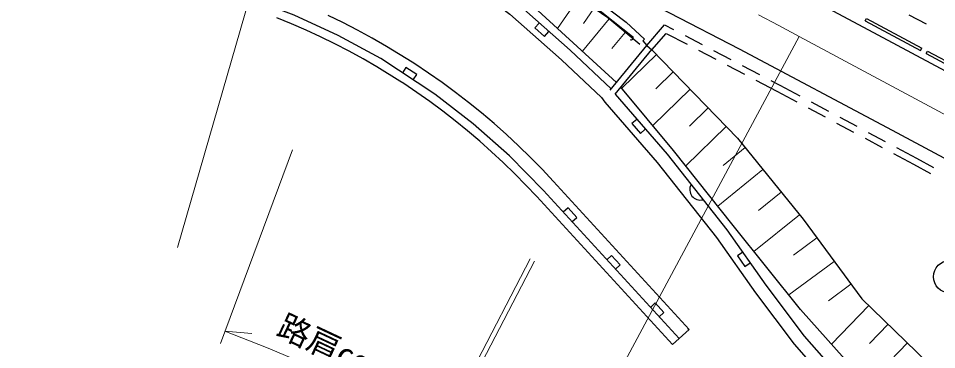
# Model space of a CAD drawing. Units: millimetres at full size, sheet at 1:1000; details may follow other scales. Extents: x 40000 to 680000, y 20000 to 380000.
# Drawn here: x 459887 to 531050, y 262990 to 288676 of the extents above; entities that cross this region are included whole.
import ezdxf
from ezdxf.enums import TextEntityAlignment as Align

# ---------------------------------------------------------------- set-up
doc = ezdxf.new("R2010")
doc.units = ezdxf.units.MM
doc.header["$LTSCALE"] = 1000
for name, color, linetype, lineweight in [('M-BGD', 7, 'Continuous', 25), ('M-BMK', 2, 'Continuous', 13), ('M-STR-HTXT', 7, 'Continuous', 13), ('M-STR-STRC', 7, 'Continuous', 25)]:
    doc.layers.add(name, color=color, linetype=linetype, lineweight=lineweight)
doc.styles.add('ＭＳ ゴシック', font='')
doc.styles.get('ＭＳ ゴシック').set_extended_font_data('MS Gothic')

msp = doc.modelspace()

# ---------------------------------------------------------------- linework, layer by layer
at = {"layer": 'M-BGD'}
for p, q in [((528907, 288953), (530228, 288244)), ((500253, 288312), (499921, 287938)), ((525513, 288493), (525608, 288669)), ((525608, 288669), (529891, 286370)), ((499921, 287938), (500670, 287275)), ((500670, 287275), (501002, 287649)), ((508594, 286568), (509961, 288168)), ((508989, 286231), (510087, 287515)), ((509961, 288168), (510666, 287800)), ((510087, 287515), (511716, 286665)), ((508291, 286932), (508594, 286568)), ((511553, 287337), (512883, 286643)), ((505741, 283116), (508594, 286568)), ((506126, 282797), (508979, 286250)), ((508594, 286568), (508989, 286231)), ((512603, 286203), (513933, 285509)), ((513769, 286181), (515099, 285487)), ((530249, 285957), (530344, 286133)), ((530344, 286133), (534623, 283838)), ((489919, 284874), (489645, 284455)), ((490755, 284326), (489919, 284874)), ((514819, 285047), (516149, 284353)), ((515986, 285025), (517316, 284331)), ((490482, 283908), (490755, 284326)), ((517036, 283891), (518665, 283041)), ((518203, 283869), (518908, 283501)), ((518908, 283501), (520455, 282671)), ((506126, 282797), (510167, 278136)), ((518665, 283041), (520211, 282212)), ((521337, 282199), (522659, 281490)), ((521092, 281740), (522415, 281031)), ((507819, 280845), (507441, 280517)), ((507441, 280517), (508096, 279761)), ((523296, 280559), (524618, 279850)), ((523540, 281018), (524862, 280309)), ((508096, 279761), (508474, 280089)), ((525744, 279837), (527066, 279128)), ((525499, 279378), (526821, 278669)), ((527947, 278655), (529495, 277826)), ((510167, 278136), (514799, 272275)), ((527703, 278196), (529249, 277368)), ((529495, 277826), (530819, 277116)), ((529249, 277368), (530573, 276657)), ((502483, 273981), (502115, 273643)), ((503159, 273243), (502483, 273981)), ((502790, 272906), (503159, 273243)), ((516018, 270538), (515609, 270251)), ((505861, 270294), (505492, 269956)), ((506536, 269556), (505861, 270294)), ((515609, 270251), (516184, 269432)), ((516184, 269432), (516593, 269720)), ((506168, 269219), (506536, 269556)), ((509238, 266607), (508870, 266269)), ((509914, 265870), (509238, 266607)), ((509545, 265532), (509914, 265870)), ((511861, 264558), (510571, 263376))]:
    msp.add_line(p, q, dxfattribs=at)
for points in [[(454621, 302759), (461486, 302956), (467254, 302542), (471210, 302059), (475991, 301098), (480469, 299869), (486620, 297496), (491644, 294620), (497805, 290387), (498612, 289764), (502642, 286198), (505823, 283216)], [(454726, 301761), (461464, 301955), (467158, 301547), (471050, 301071), (475760, 300124), (480156, 298918), (486189, 296591), (491112, 293773), (497215, 289579), (497975, 288993), (501968, 285458), (505069, 282552), (505342, 282176), (509396, 277498), (513997, 271677), (517004, 267394), (520009, 263408), (522566, 260482), (533310, 251765), (541224, 245073)], [(488298, 297820), (488352, 297914), (491530, 296784), (494308, 295702), (497969, 294010), (501481, 292170), (504875, 289988), (506999, 288379), (508403, 287056), (508291, 286932)], [(508037, 286656), (505579, 288707), (502384, 290910), (499219, 292671), (495746, 294465), (491981, 296023), (488825, 297503)], [(511087, 263849), (500573, 275326), (497941, 278010), (495132, 280508), (492160, 282810), (487967, 285554), (484668, 287356), (481254, 288929), (477740, 290266), (474144, 291362), (470482, 292210), (466771, 292806), (463027, 293149), (459269, 293236), (455514, 293067), (451779, 292643), (448081, 291966), (444439, 291039), (440867, 289865), (437384, 288452), (434005, 286805), (430746, 284931), (428648, 283561)], [(506232, 283711), (498933, 290423), (498099, 291117), (494733, 293782)], [(510571, 263376), (500057, 274853), (499214, 275753), (498351, 276633), (497468, 277493), (496566, 278334), (495645, 279153), (494706, 279952), (493749, 280729), (492775, 281484), (491784, 282218), (490777, 282928), (489754, 283616), (489456, 283809), (487662, 284920), (486595, 285537), (485514, 286129), (484419, 286697), (483313, 287240), (482194, 287757), (481064, 288250), (479923, 288716)], [(511861, 264558), (501347, 276035), (500469, 276972), (499570, 277889), (498650, 278785), (497710, 279659), (496750, 280512), (495771, 281343), (494773, 282151), (493757, 282936), (492723, 283698), (491673, 284436), (490605, 285150), (490406, 285279), (488423, 286503), (487309, 287143), (486181, 287756), (485040, 288344), (483885, 288905)], [(525513, 288493), (529796, 286193), (529891, 286370)], [(508989, 286231), (515620, 279379), (520700, 273097), (525250, 266940), (532909, 259506), (544405, 247837)], [(530249, 285957), (534528, 283662), (534623, 283838)], [(523933, 262264), (520510, 266110), (515292, 272603), (510651, 278437), (506580, 283345), (506579, 283346)], [(514799, 272275), (517813, 267983), (520786, 264039), (523263, 261205), (533948, 252536), (541870, 245837)]]:
    msp.add_lwpolyline(points, dxfattribs=at)
msp.add_circle((532053, 268644), 1250, dxfattribs=at)
msp.add_arc((512728, 275399), 812, 150.93851, 285.69878, dxfattribs=at)
msp.add_open_spline([(530273, 301404), (531280, 301421), (531578, 301414), (532412, 301362), (533562, 301289), (534199, 301150), (535336, 300964), (536161, 300829), (536621, 300731), (537431, 300521), (538985, 300116), (539819, 299759), (541328, 299209), (542374, 298828), (542951, 298589), (543972, 298144), (544963, 297711), (545497, 297421), (546485, 296980), (547390, 296576), (547910, 296381), (548815, 295976), (549786, 295540), (550340, 295315), (551285, 294827), (552436, 294233), (553073, 293878), (554149, 293158), (554817, 292711), (555169, 292423), (555760, 291879), (556509, 291188), (556873, 290742), (557535, 289968), (558473, 288869), (558928, 288196), (559824, 287064), (560601, 286080), (561027, 285521), (561818, 284549), (562478, 283740), (562843, 283281), (563548, 282511), (563776, 282262), (563954, 282104), (564152, 281916)], degree=3, knots=[0, 0, 0, 0, 1, 1, 1, 2, 2, 2, 3, 3, 3, 4, 4, 4, 5, 5, 5, 6, 6, 6, 7, 7, 7, 8, 8, 8, 9, 9, 9, 10, 10, 10, 11, 11, 11, 12, 12, 12, 13, 13, 13, 14, 14, 14, 15, 15, 15, 15], dxfattribs=at)
at = {"layer": 'M-BMK'}
msp.add_line((520386, 287273), (556614, 267854), dxfattribs=at)
msp.add_lwpolyline([(520386, 287273), (518810, 288118), (517232, 288961)], dxfattribs=at)
at = {"layer": 'M-STR-HTXT'}
for p, q in [((481913, 304530), (472214, 270901)), ((503311, 290271), (501676, 287900)), ((504496, 289453), (503679, 288268)), ((505674, 288627), (503595, 286136)), ((506920, 287588), (505880, 286342)), ((520386, 287273), (503851, 256425)), ((509337, 285871), (506645, 283266)), ((510639, 284525), (509294, 283223)), ((511942, 283180), (509044, 280375)), ((513345, 281731), (511896, 280328)), ((514747, 280282), (511604, 277239)), ((481122, 278473), (475545, 263477)), ((516206, 278655), (514505, 277280)), ((517581, 276954), (514082, 274124)), ((518996, 275204), (517246, 273789)), ((520411, 273454), (516893, 270610)), ((521771, 271648), (519952, 270303)), ((499558, 270021), (492185, 255821)), ((499892, 269848), (492505, 255656)), ((523116, 269829), (519606, 267235)), ((524412, 268074), (522658, 266777)), ((525804, 266402), (522907, 263417)), ((527297, 264954), (525848, 263461)), ((475894, 264414), (477976, 264252)), ((511804, 264506), (511772, 264655)), ((528789, 263505), (525942, 260572))]:
    msp.add_line(p, q, dxfattribs=at)
msp.add_lwpolyline([(492646, 256709), (490022, 258141), (487336, 259478), (484627, 260767), (481892, 261998), (479127, 263163), (475894, 264414)], dxfattribs=at)
at = {"layer": 'M-STR-STRC'}
for points in [[(558031, 270497), (553409, 272977), (539215, 280574), (525028, 288167), (515567, 293232), (508635, 296852), (503335, 299497), (498299, 301864), (492631, 304229), (486352, 306520), (481224, 308081), (475742, 309403), (470477, 310403), (465062, 311127), (459598, 311542), (454217, 311663), (448767, 311513), (443295, 311138), (437868, 310538), (432472, 309789), (427067, 308946), (422644, 308131), (411749, 306068)], [(555199, 265215), (553332, 266215), (542204, 272184), (527623, 279976), (515782, 286299), (510384, 289082), (504391, 292045), (498409, 294897), (493088, 297199), (488554, 298916), (483755, 300550), (478176, 302131), (472457, 303417), (465688, 304473), (459673, 305036), (454574, 305202), (448372, 305064), (442723, 304708), (436474, 304049), (428867, 302970), (421970, 301827)], [(422181, 296819), (423995, 297661), (427749, 298964), (431514, 300161), (439181, 302493), (443058, 303417), (447024, 303746), (451032, 303813), (459018, 303380), (464983, 302917), (468965, 302538), (472915, 301944), (476813, 301069), (480677, 300048), (484495, 298930), (486401, 298297), (490154, 296958), (493872, 295450), (497479, 293743), (501007, 291944), (504357, 289739), (507486, 287278)]]:
    msp.add_lwpolyline(points, dxfattribs=at)
msp.add_arc((507393, 287160), 150, 231.81896, 51.81896, dxfattribs=at)

# ---------------------------------------------------------------- texts
at = {"layer": 'M-STR-HTXT', "style": 'ＭＳ ゴシック'}
msp.add_text('路肩con', height=1833, rotation=334.83, dxfattribs=at).set_placement((483506, 261828), align=Align.BOTTOM_CENTER)

doc.saveas('drawing.dxf')
